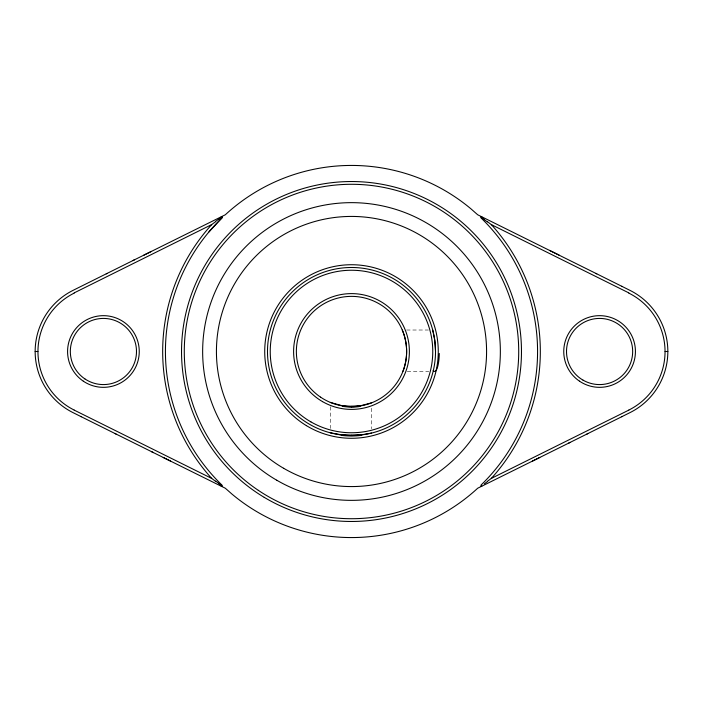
<?xml version="1.0" encoding="UTF-8"?>
<svg xmlns="http://www.w3.org/2000/svg" width="703" height="703" viewBox="0 0 703 703"><rect width="100%" height="100%" fill="white"/><g stroke="black" fill="none" stroke-linecap="round" stroke-linejoin="round"><path stroke-width="0.53" stroke-dasharray="3.52 2.64" d="M406.624 330.015L428.373 330.015M407.248 371.36L428.821 371.36M371.615 408.232L371.615 428.751M330.261 406.721L330.261 428.443"/><path stroke-width="1.05" d="M402.942 371.333C408.056 358.143 407.854 343.09 402.274 330.015M221.234 486.204L222.051 485.966L221.999 485.114A186.067 186.067 0 0 1 221.963 217.93L222.078 217.086L221.234 216.796M481.819 216.814L480.949 217.034L481.037 217.93A186.067 186.067 0 0 1 481.037 485.07L480.949 485.966L481.819 486.186M208.896 231.981L221.999 217.886M74.193 292.879L211.673 224.6L215.61 221.665M628.807 410.121L491.327 478.4L487.39 481.335M218.677 219.433L222.051 217.034M107.102 273.405L72.963 290.409A68.261 68.261 0 0 0 72.963 412.591L81.249 416.721M106.258 273.827L134.431 259.82M568.569 443.18L588.024 433.505M586.952 434.041L621.953 416.624M621.751 416.721L630.037 412.591A68.261 68.261 0 0 0 630.037 290.409L621.751 286.279M132.876 260.593L151.409 251.402M143.878 255.136L225.294 214.784A186.067 186.067 0 0 1 471.019 208.896L477.706 214.784L596.742 273.827M539.755 457.477L477.706 488.216A186.067 186.067 0 0 1 231.981 494.104L225.294 488.216L163.245 457.477M532.443 461.106L570.124 442.407M371.588 402.845L359.286 406.079M371.588 433.074L360.156 435.069M35.159 351.5L37.909 351.5M665.091 351.5L667.841 351.5M351.5 435.517L350.938 435.509M351.5 406.633L350.938 406.624M342.08 434.981L330.287 432.793M338.618 434.524L339.444 434.647M342.976 405.965L330.287 402.388M487.39 221.665L491.327 224.6L628.807 292.879M215.61 481.335L211.673 478.4L74.193 410.121M151.409 451.598L170.557 461.106M595.898 273.405L621.953 286.376M549.526 250.373L559.122 255.136M114.976 433.505L153.474 452.627M81.047 416.624L116.048 434.041M480.949 217.034L484.323 219.433M222.051 485.966L218.677 483.567M432.723 330.015L434.788 340.48L435.517 351.5A84.017 84.017 0 0 1 309.496 424.261A84.017 84.017 0 0 1 309.496 278.74A84.017 84.017 0 0 1 435.517 351.5M628.79 293.098A65.309 65.309 0 0 1 628.79 410.077M491.327 224.6A188.826 188.826 0 0 1 491.327 478.4M211.673 478.4A188.826 188.826 0 0 1 211.673 224.6M487.478 481.546A75.977 15.651 -37 0 1 484.358 483.805M74.21 410.077A65.309 65.309 0 0 1 74.21 293.098M215.522 221.454A75.977 15.651 -37 0 1 218.642 219.195M484.288 219.679A75.977 15.211 37 0 1 487.311 221.884M218.712 483.321A75.977 15.211 37 0 1 215.689 481.116M439.305 353.486A20.528 4.974 89.4 0 1 433.18 370.639M359.145 434.639A20.273 3.884 -0.4 0 1 351.438 435.016M360.982 435.421A20.273 4.859 0.4 0 1 341.289 435.35M350.946 435.06A20.282 3.998 1 0 1 342.967 434.595M358.662 405.64A19.702 5.932 -0.2 0 1 351.456 406.141M350.929 407.081A19.719 6.977 0.6 0 1 342.502 406.316M350.946 406.202A19.719 6.09 1.2 0 1 343.495 405.587M359.848 406.475A19.702 6.933 0.6 0 1 351.544 407.151M283.669 468.303A135.073 135.073 0 0 0 486.573 351.843A135.073 135.073 0 0 0 284.258 234.354A135.073 135.073 0 0 0 283.669 468.303M306.394 425.631A86.768 86.768 0 0 0 438.25 353.495A86.768 86.768 0 0 0 309.856 275.374A86.768 86.768 0 0 0 306.394 425.631M583.051 380.147A33.076 33.076 0 0 0 632.665 351.5A33.076 33.076 0 0 0 583.051 322.853A33.076 33.076 0 0 0 583.051 380.147M84.87 378.891A33.076 33.076 0 0 0 136.408 353.864A33.076 33.076 0 0 0 88.956 321.746A33.076 33.076 0 0 0 84.87 378.891M276.745 480.219A148.851 148.851 0 0 0 500.351 351.878A148.851 148.851 0 0 0 277.404 222.403A148.851 148.851 0 0 0 276.745 480.219M264.231 497.355A169.968 169.968 0 0 0 521.45 354.145A169.968 169.968 0 0 0 268.818 203A169.968 169.968 0 0 0 264.231 497.355M579.5 381.175A35.835 35.835 0 0 0 635.336 354.057A35.835 35.835 0 0 0 583.929 319.267A35.835 35.835 0 0 0 579.5 381.175M83.323 381.175A35.835 35.835 0 0 0 139.159 354.057A35.835 35.835 0 0 0 87.752 319.267A35.835 35.835 0 0 0 83.323 381.175M258.317 490.343A167.209 167.209 0 0 0 518.331 362.783A167.209 167.209 0 0 0 277.852 201.383A167.209 167.209 0 0 0 258.317 490.343M310.867 421.87A81.258 81.258 0 0 0 432.758 351.5A81.258 81.258 0 0 0 310.867 281.13A81.258 81.258 0 0 0 310.867 421.87M320.594 397.16A55.133 55.133 0 0 0 406.492 355.437A55.133 55.133 0 0 0 327.413 301.912A55.133 55.133 0 0 0 320.594 397.16M322.554 401.633A57.883 57.883 0 0 0 409.383 351.5A57.883 57.883 0 0 0 322.554 301.367A57.883 57.883 0 0 0 322.554 401.633"/></g></svg>
